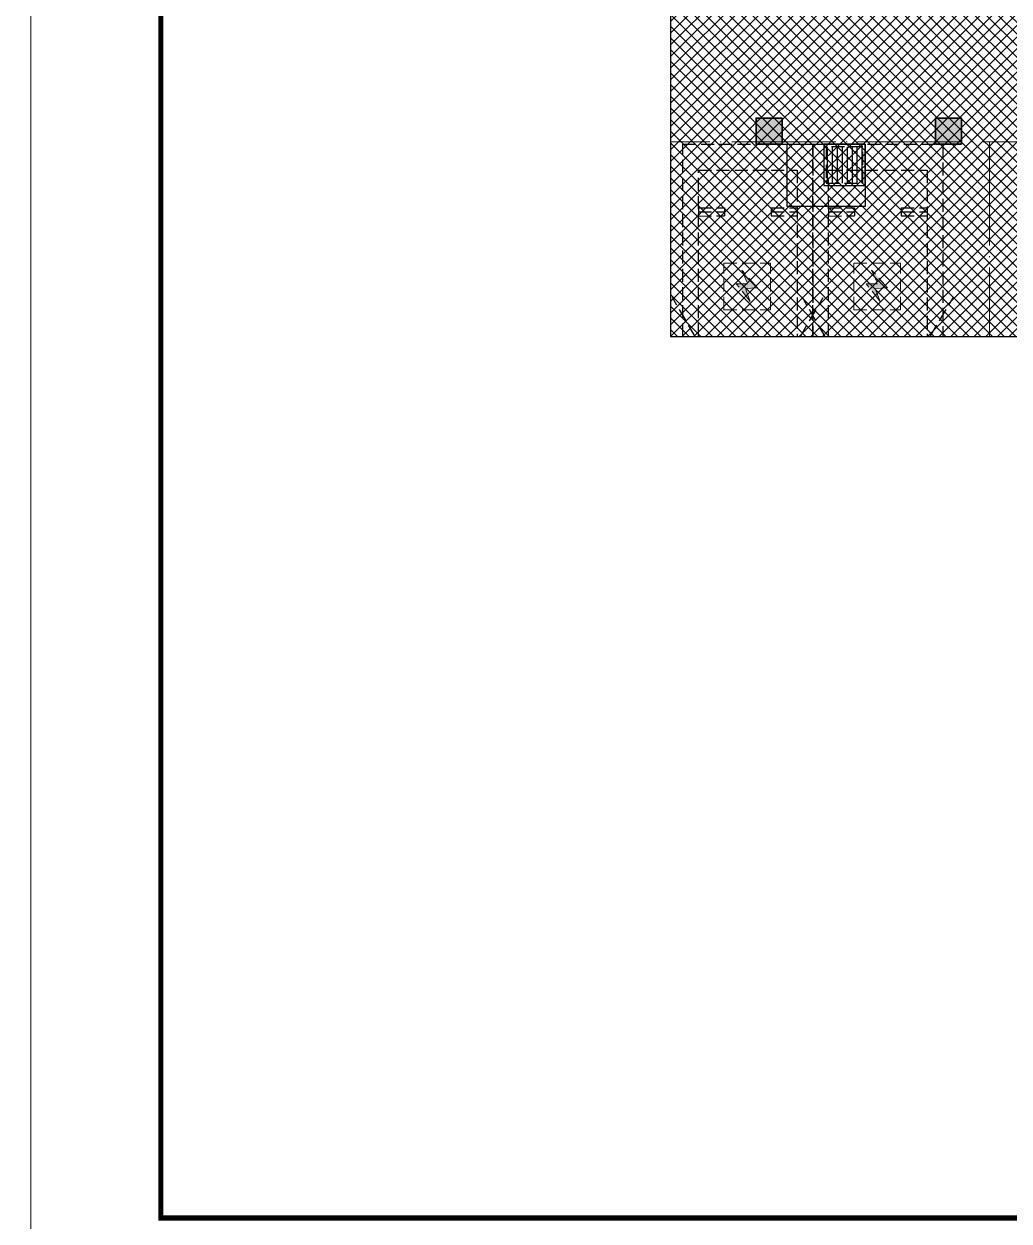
# Model space of a CAD drawing. Extents: x 3002737 to 4077523, y -995787 to -7267.
# Drawn here: x 3417220 to 3436169, y -757247 to -734209 of the extents above; entities that cross this region are included whole.
import ezdxf
from ezdxf.xclip import XClip

# ---------------------------------------------------------------- set-up
doc = ezdxf.new("R2010")
doc.units = 0
doc.header["$LTSCALE"] = 1000
doc.header["$MEASUREMENT"] = 0
doc.header["$XCLIPFRAME"] = 2
for name, pattern in [('5、6、7#楼参照$0$DASH', [0.35, 0.25, -0.1]), ('DASH', [0.35, 0.25, -0.1]), ('DOTE', [2.42, 2, -0.2, 0.02, -0.2])]:
    doc.linetypes.add(name, pattern=pattern)
doc.layers.get('0').update_dxf_attribs({"linetype": 'CONTINUOUS'})
doc.layers.add('0-R集水坑', color=191, linetype='CONTINUOUS')
doc.layers.add('HS-A-停车位（标准）', color=9, linetype='CONTINUOUS')
for name, color, linetype, lineweight in [('AE-PARKING', 70, '5、6、7#楼参照$0$DASH', 13), ('DOTE', 19, 'DOTE', 9), ('图框', 147, 'CONTINUOUS', 20), ('填充', 251, 'CONTINUOUS', 5), ('砼柱', 2, 'CONTINUOUS', 35)]:
    doc.layers.add(name, color=color, linetype=linetype, lineweight=lineweight)

# ---------------------------------------------------------------- blocks, each defined once
blk = doc.blocks.new('充电车位')
at = {"layer": 'AE-PARKING', "linetype": 'ByBlock'}
h = blk.add_hatch(color=1, dxfattribs=at)
h.dxf.hatch_style = 1
h.paths.add_polyline_path([(-1007586, -1042638), (-1007474, -1042375), (-1007689, -1042375), (-1007425, -1042030), (-1007515, -1042282), (-1007279, -1042298)])
at = {"layer": 'AE-PARKING', "color": 1}
for p, q in [((-1007929, -1041873), (-1007029, -1041873)), ((-1007929, -1041873), (-1007929, -1042773)), ((-1007029, -1041873), (-1007029, -1042773)), ((-1007929, -1042773), (-1007029, -1042773))]:
    blk.add_line(p, q, dxfattribs=at)
at = {"layer": 'AE-PARKING', "color": 1, "linetype": 'ByBlock'}
for p, q in [((-1007425, -1042030), (-1007689, -1042375)), ((-1007425, -1042030), (-1007515, -1042282)), ((-1007689, -1042375), (-1007474, -1042375)), ((-1007279, -1042298), (-1007586, -1042638)), ((-1007586, -1042638), (-1007474, -1042375)), ((-1007515, -1042282), (-1007279, -1042298))]:
    blk.add_line(p, q, dxfattribs=at)
blk = doc.blocks.new('A$C25A378E3')
at = {"layer": 'HS-A-停车位（标准）', "linetype": 'DASH'}
for p, q in [((300, 4280), (800, 4280)), ((300, 4280), (300, 4120)), ((300, 4200), (800, 4200)), ((800, 4280), (800, 4120)), ((1700, 4280), (2200, 4280)), ((1700, 4280), (1700, 4120)), ((1700, 4200), (2200, 4200)), ((2200, 4280), (2200, 4120)), ((300, 4120), (800, 4120)), ((1700, 4120), (2200, 4120)), ((300, 1700), (-200, 2550)), ((2200, 1700), (2700, 2550))]:
    blk.add_line(p, q, dxfattribs=at)
for points in [[(0, 5500), (2500, 5500), (2500, 0), (0, 0)], [(300, 5000), (2200, 5000), (2200, 0), (300, 0)]]:
    blk.add_lwpolyline(points, close=True, dxfattribs=at)
blk = doc.blocks.new('TIY8O')
at = {"layer": '0-R集水坑', "linetype": 'DASH'}
h = blk.add_hatch(dxfattribs=at)
h.set_pattern_fill('LINE', color=191, scale=100, angle=-90, style=0)
h.set_pattern_definition([(270, (-235326.66, -492619.82), (95.25, -8e-14), [])])
h.paths.add_polyline_path([(251193, 63603), (251193, 62903), (250493, 62903), (250493, 63603)])
at = {"layer": '0-R集水坑', "color": 191, "elevation": 0}
for points in [[(250443, 62453), (251943, 62453), (251943, 63653), (250443, 63653)], [(251243, 63653), (251243, 62853), (250443, 62853), (250443, 63653)]]:
    blk.add_lwpolyline(points, close=True, dxfattribs=at)
at = {"layer": '0-R集水坑', "color": 191, "linetype": 'DASH', "elevation": 0}
blk.add_lwpolyline([(251193, 63603), (251193, 62903), (250493, 62903), (250493, 63603)], close=True, dxfattribs=at)
blk = doc.blocks.new('A$C24B36177')
for points in [[(-35140, -29947), (-34640, -29947), (-34640, -29447), (-35140, -29447)], [(-31690, -29947), (-31190, -29947), (-31190, -29447), (-31690, -29447)]]:
    blk.add_hatch(color=252).paths.add_polyline_path(points)
at = {"layer": '砼柱', "color": 252, "lineweight": 35}
for points in [[(-35140, -29947), (-34640, -29947), (-34640, -29447), (-35140, -29447)], [(-31690, -29947), (-31190, -29947), (-31190, -29447), (-31690, -29447)]]:
    blk.add_lwpolyline(points, close=True, dxfattribs=at)
blk = doc.blocks.new('A$C74D73064')
at = {"layer": '填充'}
h = blk.add_hatch(dxfattribs=at)
h.set_pattern_fill('ANSI37', color=252, scale=100, style=0)
h.set_pattern_definition([(45, (953418.07, -464688.25), (-112.253202, 112.253202), []), (135, (953418.07, -464688.25), (-112.253202, -112.253202), [])])
h.paths.add_polyline_path([(80665, 65672), (80665, 67372), (76315, 67372), (76315, 65922), (73815, 65922), (73816, 63022), (71716, 63022), (71716, 58173), (76465, 58173), (76465, 57472), (81365, 57472), (81365, 59522), (81765, 59522), (81765, 61372), (79315, 61373), (79315, 65672)], flags=16)
h.paths.add_polyline_path([(63315, 70272), (117315, 70272), (117315, 50772), (63315, 50772)])
h.paths.add_polyline_path([(104915, 66523), (104915, 67421), (100066, 67423), (100066, 65673), (101316, 65673), (101315, 61473), (96715, 61473), (96715, 58173), (101465, 58173), (101465, 57472), (104165, 57472), (104165, 59522), (107365, 59522), (107365, 63822), (106865, 63822), (106865, 66523)], flags=16)
at = {"color": 252}
blk.add_lwpolyline([(63315, 70272), (117315, 70272), (117315, 50772), (63315, 50772)], close=True, dxfattribs=at)
at = {"layer": 'DOTE', "color": 252}
for p, q in [((196116, 54519), (-86385, 54519)), ((69455, 54519), (69455, 8149))]:
    blk.add_line(p, q, dxfattribs=at)
at = {"layer": '填充', "color": 252}
blk.add_lwpolyline([(63315, 70272), (117315, 70272), (117315, 50772), (63315, 50772)], close=True, dxfattribs=at)
at = {"color": 252}
blk.add_blockref('A$C24B36177', (100105, 84419), dxfattribs=at)
at = {"layer": '0-R集水坑', "color": 252, "xscale": -1}
blk.add_blockref('TIY8O', (317508, -9180, 0), dxfattribs=at)
at = {"layer": 'AE-PARKING', "color": 252, "xscale": -1, "rotation": 180.0025062727504}
for p in [(1072319, -990545), (1074819, -990545)]:
    blk.add_blockref('充电车位', p, dxfattribs=at)
at = {"layer": 'HS-A-停车位（标准）', "color": 252, "linetype": 'DASH', "rotation": 0.000644038787326284}
for p in [(63555, 48969), (66055, 48969)]:
    blk.add_blockref('A$C25A378E3', p, dxfattribs=at)

msp = doc.modelspace()

# ---------------------------------------------------------------- linework, layer by layer
at = {"layer": '图框'}
msp.add_lwpolyline([(3417351.8, -698786.6), (3501451.8, -698786.6), (3501451.8, -758186.6), (3417351.8, -758186.6)], close=True, dxfattribs=at)
at = {"layer": '图框', "const_width": 100}
msp.add_lwpolyline([(3500451.8, -757186.6), (3500451.8, -699786.6), (3419851.8, -699786.6), (3419851.8, -757186.6)], close=True, dxfattribs=at)

# ---------------------------------------------------------------- block references
at = {"color": 252}
ref = msp.add_blockref('A$C74D73064', (3366338.8, -790994.3), dxfattribs=at)
XClip(ref).set_block_clipping_path([(63315.4263309771, 50772.2529092039), (117315.4131985184, 70272.2529080271)])

doc.saveas('drawing.dxf')
